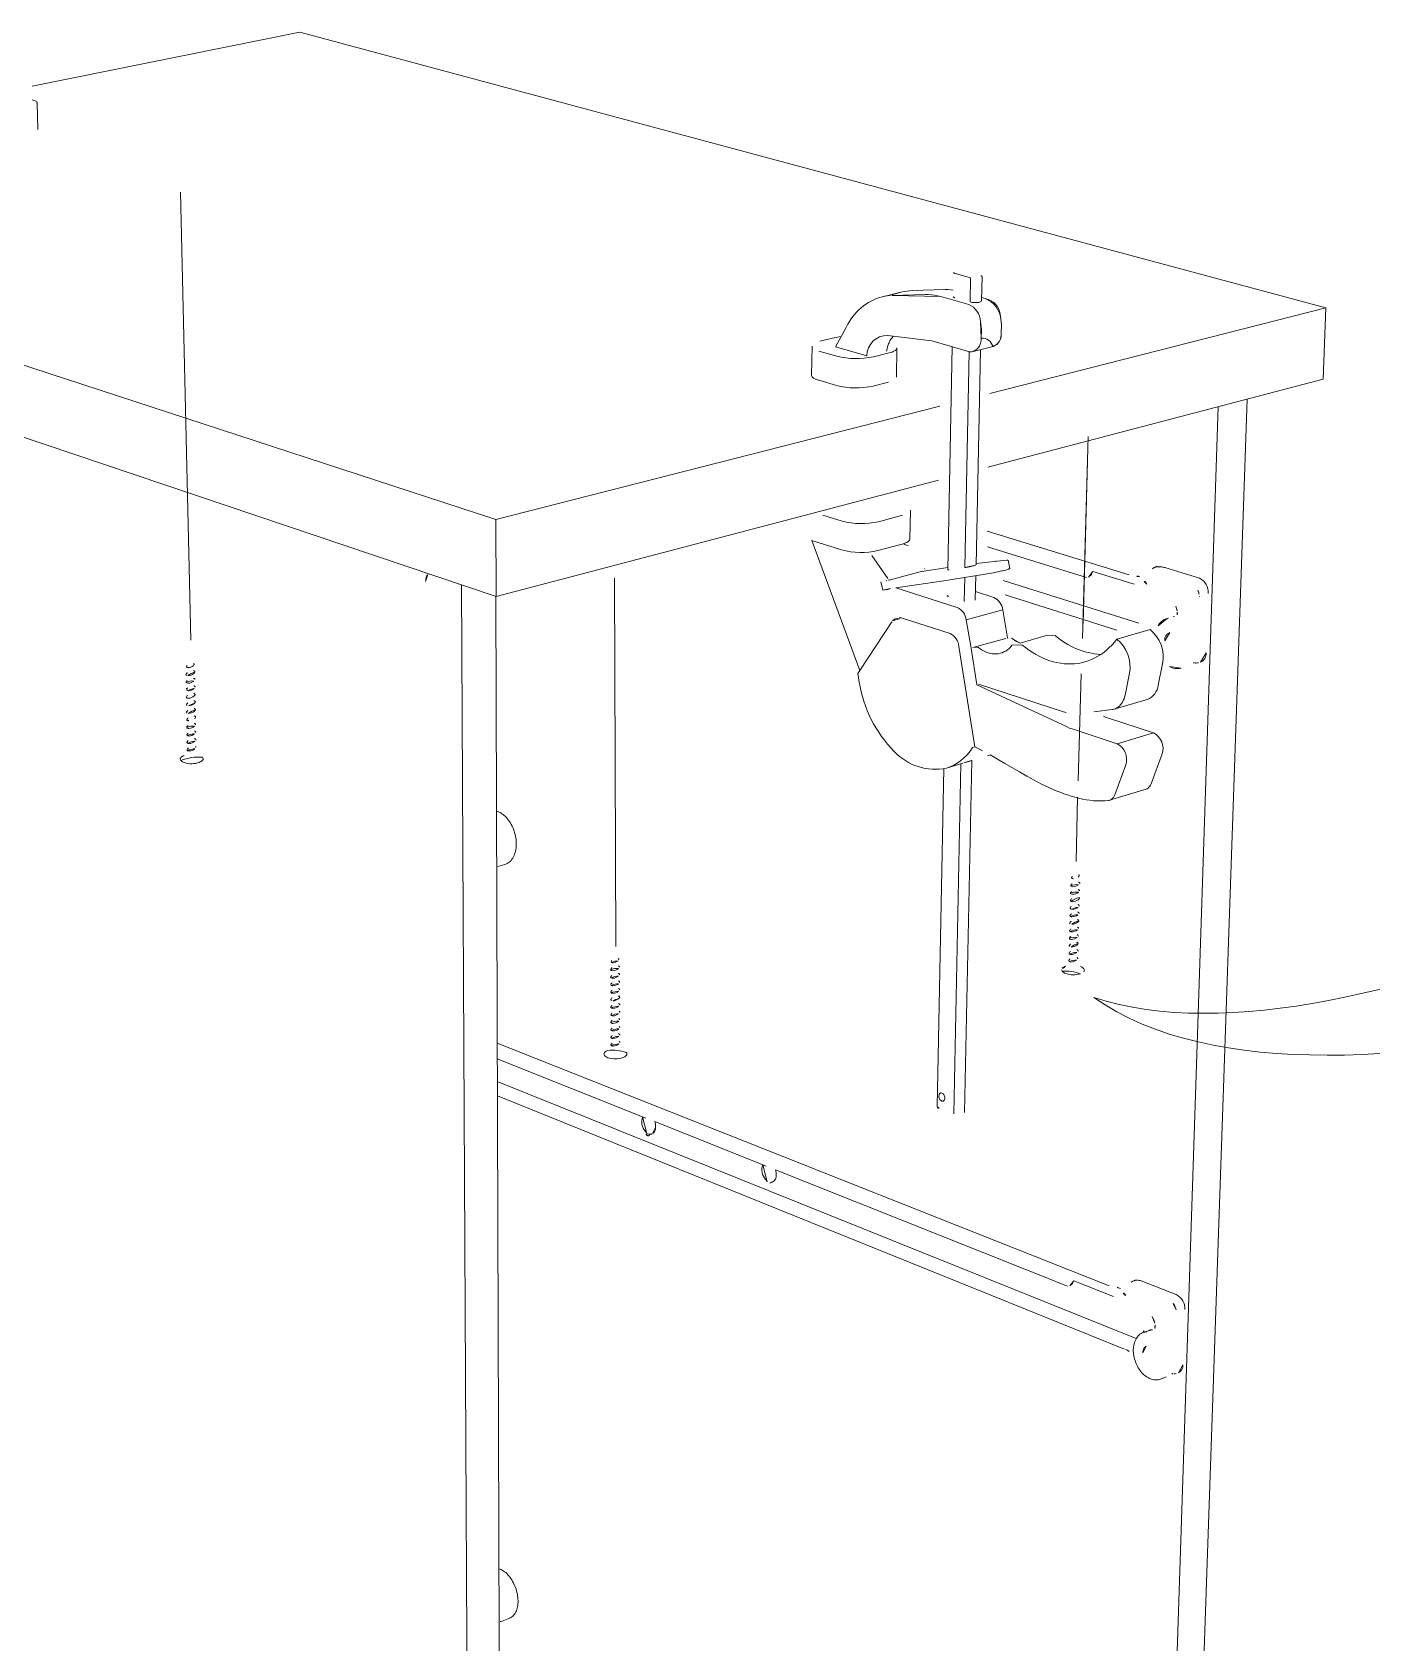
# Model space of a CAD drawing. Header units: metres. Extents: x -30.9 to 24.7, y -10.3 to 6.8.
# Drawn here: x -0.295 to 0.646, y -2.404 to -1.273 of the extents above; entities that cross this region are included whole.
import ezdxf

# ---------------------------------------------------------------- set-up
doc = ezdxf.new("R2010")
doc.units = ezdxf.units.M
doc.header["$MEASUREMENT"] = 0
doc.layers.add('PDF_Working_Num_Penna__255_Num_Penna__255', color=255, linetype='Continuous', lineweight=18)
doc.layers.add('PDF_Working_Num_Penna__7_Num_Penna__7', color=7, linetype='Continuous', lineweight=18)

msp = doc.modelspace()

# ---------------------------------------------------------------- linework, layer by layer
at = {"layer": 'PDF_Working_Num_Penna__255_Num_Penna__255', "color": 255, "linetype": 'Continuous', "lineweight": 18, "flags": 128}
msp.add_lwpolyline([(0.4464, -1.5739), (0.4432, -1.6877)], dxfattribs=at)
at = {"layer": 'PDF_Working_Num_Penna__7_Num_Penna__7', "color": 7, "linetype": 'Continuous', "lineweight": 18, "flags": 128}
for points in [[(-0.2948, -1.3104), (-0.1068, -1.2726), (0.6138, -1.4661)], [(-0.2912, -1.3223), (-0.2907, -1.3408)], [(-0.6696, -1.3858), (0.0309, -1.6147), (0.3427, -1.5352)], [(-0.1905, -1.3849), (-0.1833, -1.6996)], [(-0.6671, -1.4335), (0.031, -1.6688), (0.3417, -1.5871)], [(0.364, -1.462), (0.3643, -1.445), (0.3536, -1.442), (0.3532, -1.4419), (0.3528, -1.4417), (0.3525, -1.4415), (0.3523, -1.4414), (0.3523, -1.4412)], [(0.3232, -1.454), (0.3214, -1.4541), (0.3197, -1.4543), (0.318, -1.4546), (0.3163, -1.4549), (0.318, -1.4546), (0.3197, -1.4543), (0.3214, -1.4541), (0.3232, -1.454), (0.3463, -1.4533)], [(0.3463, -1.4533), (0.3232, -1.454)], [(0.3778, -1.5262), (0.6138, -1.4661)], [(0.6138, -1.4661), (0.6119, -1.5161)], [(0.2529, -1.4931), (0.2526, -1.5136)], [(0.3122, -1.5148), (0.3125, -1.4943)], [(0.3513, -1.4934), (0.3482, -1.6502)], [(0.3633, -1.4969), (0.3602, -1.6485)], [(0.3681, -1.6467), (0.3712, -1.4955)], [(0.3764, -1.578), (0.6119, -1.5161)], [(0.5381, -1.5355), (0.4926, -2.9146)], [(0.5585, -1.5302), (0.5112, -2.9058)], [(0.4468, -1.5564), (0.4428, -1.6983)], [(0.0309, -1.6147), (0.031, -1.6688)], [(0.322, -1.6081), (0.3216, -1.6283), (0.3216, -1.6288), (0.3214, -1.6292), (0.3211, -1.6296), (0.3206, -1.63), (0.3201, -1.6304), (0.3194, -1.6308), (0.3186, -1.6311), (0.3177, -1.6315)], [(0.3758, -1.623), (0.4756, -1.6537)], [(0.3762, -1.6339), (0.4456, -1.6554)], [(0.3062, -1.6561), (0.2948, -1.64)], [(0.3305, -1.651), (0.3071, -1.6574)], [(0.33, -1.6512), (0.3482, -1.6485)], [(0.3681, -1.6457), (0.3895, -1.6432), (0.3899, -1.6432), (0.3903, -1.6432), (0.3905, -1.6432)], [(0.0068, -1.6606), (0.0143, -3.1422)], [(0.1142, -1.656), (0.1152, -1.9145)], [(0.3601, -1.6554), (0.3597, -1.6724)], [(0.3675, -1.6715), (0.3679, -1.6541)], [(0.3872, -1.6576), (0.4823, -1.6875)], [(0.479, -1.6602), (0.4502, -1.6513)], [(0.0308, -1.6687), (0.0356, -3.132)], [(0.3885, -1.6677), (0.467, -1.6925)], [(0.3902, -1.6979), (0.3868, -1.6782), (0.3612, -1.6853)], [(0.309, -1.6866), (0.2865, -1.7208)], [(0.432, -1.7604), (0.3687, -1.7308), (0.3647, -1.705)], [(0.389, -1.6982), (0.3658, -1.7047)], [(0.3698, -1.7303), (0.4295, -1.7498)], [(0.442, -1.7231), (0.4397, -1.7982)], [(0.4576, -1.7529), (0.4593, -1.7537), (0.461, -1.7543), (0.4927, -1.7646)], [(0.3574, -1.7863), (0.3524, -2.0322)], [(0.36, -2.0312), (0.3652, -1.7839)], [(0.3762, -1.7807), (0.3771, -1.7805), (0.378, -1.7801), (0.3831, -1.7831), (0.3882, -1.7861), (0.3985, -1.792), (0.4037, -1.7949), (0.4088, -1.7978), (0.4114, -1.7991), (0.414, -1.8005), (0.4166, -1.8017), (0.4192, -1.803), (0.4218, -1.8042), (0.4244, -1.8053), (0.4271, -1.8063), (0.4297, -1.8073), (0.4323, -1.8082), (0.4349, -1.8091), (0.4375, -1.8098), (0.4401, -1.8105), (0.4428, -1.8111), (0.4454, -1.8115), (0.448, -1.8119), (0.4506, -1.8122), (0.4532, -1.8123), (0.4559, -1.8123), (0.4585, -1.8122), (0.4611, -1.812)], [(0.3455, -1.7897), (0.3408, -2.0271)], [(0.0313, -1.8195), (0.032, -1.8198), (0.0328, -1.82), (0.0336, -1.8204), (0.0344, -1.8208), (0.0352, -1.8214), (0.036, -1.8219), (0.0368, -1.8226), (0.0376, -1.8233), (0.0383, -1.824), (0.0391, -1.8249), (0.0398, -1.8258), (0.0405, -1.8268), (0.0411, -1.8278), (0.0417, -1.8289), (0.0423, -1.83), (0.0428, -1.8311), (0.0433, -1.8322), (0.0437, -1.8335), (0.0441, -1.8346), (0.0444, -1.8359), (0.0447, -1.8371), (0.0449, -1.8383), (0.0451, -1.8395), (0.0452, -1.8408), (0.0452, -1.842), (0.0452, -1.8431), (0.0452, -1.8443), (0.0451, -1.8455), (0.0449, -1.8466), (0.0447, -1.8477), (0.0444, -1.8487), (0.0441, -1.8497), (0.0437, -1.8508), (0.0433, -1.8516), (0.0428, -1.8525), (0.0422, -1.8533), (0.0416, -1.8541), (0.041, -1.8548), (0.0402, -1.8554), (0.0395, -1.8559), (0.0388, -1.8564), (0.038, -1.8567), (0.0372, -1.857), (0.0323, -1.8584)], [(0.4394, -1.8098), (0.4384, -1.8548)], [(0.0318, -1.9825), (0.4615, -2.153)], [(0.0319, -1.9935), (0.1362, -2.0351)], [(0.0319, -2.0094), (0.4806, -2.1898)], [(0.032, -2.0195), (0.4723, -2.1974)], [(0.1431, -2.0416), (0.1431, -2.0408), (0.1431, -2.04), (0.1429, -2.0392), (0.1428, -2.0384), (0.1425, -2.0376), (0.2206, -2.0688)], [(0.4645, -2.1603), (0.4368, -2.1493)], [(0.5016, -2.2169), (0.4975, -2.2184), (0.4968, -2.2186), (0.4961, -2.2188), (0.4953, -2.2189), (0.4945, -2.219), (0.4938, -2.2189), (0.493, -2.2188), (0.4922, -2.2187), (0.4914, -2.2185), (0.4906, -2.2182), (0.4899, -2.2179), (0.4891, -2.2175), (0.4883, -2.217), (0.4875, -2.2165), (0.4867, -2.2159), (0.486, -2.2153), (0.4853, -2.2146), (0.4845, -2.2139), (0.4838, -2.213), (0.4832, -2.2122), (0.4826, -2.2113), (0.482, -2.2104), (0.4814, -2.2094), (0.4809, -2.2084), (0.4805, -2.2074), (0.4801, -2.2063), (0.4797, -2.2053), (0.4794, -2.2042), (0.4791, -2.2031), (0.4789, -2.202), (0.4787, -2.2009), (0.4786, -2.1999), (0.4785, -2.1988), (0.4785, -2.1977), (0.4786, -2.1967), (0.4787, -2.1957), (0.4788, -2.1947), (0.479, -2.1937), (0.4793, -2.1928), (0.4796, -2.1919), (0.48, -2.191), (0.4804, -2.1902), (0.4809, -2.1894), (0.4814, -2.1887), (0.482, -2.188), (0.4826, -2.1874), (0.4832, -2.1869), (0.484, -2.1864), (0.4847, -2.186), (0.4855, -2.1857), (0.4896, -2.1842)], [(0.0331, -2.3516), (0.0339, -2.3519), (0.0346, -2.3522), (0.0354, -2.3526), (0.0362, -2.3532), (0.037, -2.3537), (0.0378, -2.3543), (0.0385, -2.355), (0.0393, -2.3558), (0.04, -2.3566), (0.0407, -2.3575), (0.0414, -2.3584), (0.042, -2.3594), (0.0426, -2.3604), (0.0432, -2.3615), (0.0438, -2.3626), (0.0443, -2.3637), (0.0447, -2.3648), (0.0451, -2.3659), (0.0454, -2.3671), (0.0457, -2.3682), (0.046, -2.3694), (0.0462, -2.3705), (0.0463, -2.3717), (0.0464, -2.3728), (0.0465, -2.3739), (0.0465, -2.375), (0.0464, -2.3761), (0.0463, -2.3772), (0.0461, -2.3782), (0.0459, -2.3792), (0.0456, -2.3802), (0.0453, -2.3811), (0.0449, -2.3819), (0.0445, -2.3828), (0.044, -2.3835), (0.0434, -2.3842), (0.0428, -2.3848), (0.0422, -2.3854), (0.0415, -2.3859), (0.0407, -2.3863), (0.04, -2.3866), (0.0353, -2.3883)]]:
    msp.add_lwpolyline(points, dxfattribs=at)
for points in [[(-0.2947, -1.32), (-0.2939, -1.3203), (-0.2932, -1.3205), (-0.2926, -1.3208), (-0.2921, -1.3211), (-0.2918, -1.3214), (-0.2915, -1.3217), (-0.2913, -1.322), (-0.2912, -1.3223), (-0.2913, -1.322), (-0.2915, -1.3217), (-0.2918, -1.3214), (-0.2921, -1.3211), (-0.2926, -1.3208), (-0.2932, -1.3205), (-0.2939, -1.3203)], [(0.3723, -1.4442), (0.3722, -1.4441), (0.3721, -1.4439), (0.3718, -1.4437), (0.3714, -1.4436)], [(0.3163, -1.4549), (0.3023, -1.4583), (0.3039, -1.458), (0.3057, -1.4577), (0.3074, -1.4575)], [(0.3433, -1.4582), (0.3411, -1.4576), (0.3389, -1.4572), (0.3367, -1.4569), (0.3344, -1.4568), (0.3323, -1.4568), (0.3091, -1.4574)], [(0.3433, -1.4582), (0.3629, -1.4637)], [(0.3521, -1.4536), (0.3501, -1.4534), (0.3482, -1.4533), (0.3463, -1.4533), (0.3482, -1.4533), (0.3501, -1.4534)], [(0.3533, -1.459), (0.3528, -1.4589), (0.3524, -1.4587), (0.3521, -1.4585), (0.352, -1.4583)], [(0.2734, -1.4862), (0.2771, -1.4794)], [(0.2695, -1.487), (0.2585, -1.4896)], [(0.2695, -1.4936), (0.2734, -1.4862)], [(0.2695, -1.4869), (0.2707, -1.4867), (0.272, -1.4864), (0.2734, -1.4862), (0.272, -1.4864), (0.2707, -1.4867)], [(0.3069, -1.4908), (0.3064, -1.4921), (0.306, -1.4935), (0.3056, -1.495), (0.3053, -1.4965), (0.3056, -1.495), (0.306, -1.4935), (0.3064, -1.4921)], [(0.3061, -1.4855), (0.31, -1.486)], [(0.31, -1.486), (0.3091, -1.4871), (0.3083, -1.4882), (0.3076, -1.4894), (0.3069, -1.4908), (0.3075, -1.4909), (0.3069, -1.4908), (0.3076, -1.4894), (0.3083, -1.4882), (0.3091, -1.4871)], [(0.31, -1.486), (0.3371, -1.4894)], [(0.2578, -1.4965), (0.2703, -1.5001)], [(0.296, -1.5005), (0.307, -1.4978), (0.3081, -1.4975), (0.3091, -1.4972), (0.31, -1.4968), (0.3108, -1.4964), (0.3114, -1.496), (0.3119, -1.4956), (0.3122, -1.4952), (0.3125, -1.4948), (0.3125, -1.4944), (0.3125, -1.4948), (0.3122, -1.4952), (0.3119, -1.4956), (0.3114, -1.496), (0.3108, -1.4964), (0.31, -1.4968), (0.3091, -1.4972), (0.3081, -1.4975), (0.307, -1.4978)], [(0.3318, -1.6492), (0.3321, -1.6496)], [(0.3482, -1.6502), (0.3484, -1.6502), (0.3487, -1.6502), (0.3491, -1.6501)], [(0.3602, -1.6485), (0.3608, -1.6484), (0.3614, -1.6483), (0.3622, -1.6482), (0.3629, -1.648), (0.3637, -1.6479), (0.3645, -1.6477), (0.3652, -1.6475), (0.3659, -1.6474), (0.3665, -1.6472), (0.367, -1.6471), (0.3675, -1.6469), (0.3678, -1.6468)], [(0.3821, -1.6439), (0.3817, -1.6438)], [(0.4937, -1.6484), (0.4928, -1.6488), (0.492, -1.6493)], [(0.4967, -1.6482), (0.4962, -1.6481), (0.4956, -1.648)], [(-0.0184, -1.6583), (-0.0183, -1.6573), (-0.0182, -1.6563), (-0.018, -1.6554), (-0.0177, -1.6546), (-0.0172, -1.6539), (-0.0168, -1.6533)], [(0.3026, -1.6643), (0.3013, -1.6585)], [(0.3053, -1.6579), (0.3051, -1.6577), (0.305, -1.6575)], [(0.307, -1.6574), (0.3069, -1.6572), (0.3068, -1.657)], [(0.4502, -1.6513), (0.4499, -1.6514), (0.4496, -1.6517), (0.4494, -1.652), (0.4493, -1.6524), (0.4492, -1.6528), (0.4491, -1.6533), (0.4471, -1.6552)], [(0.4811, -1.6547), (0.4813, -1.6546), (0.4815, -1.6546), (0.4818, -1.6546), (0.482, -1.6548)], [(0.4822, -1.6547), (0.4818, -1.6546), (0.4815, -1.6546)], [(0.483, -1.6549), (0.4822, -1.6547), (0.4821, -1.6547), (0.4819, -1.6546), (0.4817, -1.6546)], [(0.4879, -1.6601), (0.4877, -1.6596), (0.4875, -1.6592), (0.4872, -1.6588), (0.4869, -1.6585), (0.4865, -1.6583), (0.4861, -1.6582)], [(0.308, -1.6633), (0.3062, -1.6638), (0.3026, -1.6643)], [(0.3478, -1.6681), (0.3479, -1.6683), (0.3481, -1.6685), (0.3483, -1.6687), (0.3487, -1.6689)], [(0.5238, -1.6643), (0.5242, -1.6652), (0.5245, -1.6662), (0.5248, -1.6672)], [(0.5249, -1.6688), (0.5249, -1.6685)], [(0.3143, -1.6846), (0.3136, -1.6844), (0.3128, -1.6843), (0.3121, -1.6844), (0.3114, -1.6846), (0.3107, -1.6849), (0.31, -1.6854), (0.3095, -1.6859)], [(0.3161, -1.6841), (0.3154, -1.6839), (0.3148, -1.6838), (0.3141, -1.6839)], [(0.4959, -1.6894), (0.4964, -1.6886), (0.497, -1.6878), (0.4976, -1.6871), (0.4982, -1.6864), (0.4989, -1.6859), (0.4997, -1.6853), (0.5005, -1.6849), (0.5013, -1.6845), (0.5022, -1.6842)], [(0.5022, -1.6842), (0.5032, -1.684)], [(0.5064, -1.683), (0.5074, -1.6828)], [(0.5083, -1.6757), (0.5086, -1.6765), (0.5089, -1.6773), (0.5092, -1.6782), (0.5093, -1.679)], [(0.5094, -1.6799), (0.5095, -1.6808), (0.5094, -1.6818)], [(0.5094, -1.6803), (0.5094, -1.6801)], [(0.3902, -1.6979), (0.3903, -1.6981)], [(0.3929, -1.698), (0.3941, -1.6989), (0.3953, -1.6997), (0.3965, -1.7004), (0.3977, -1.701), (0.399, -1.7015)], [(0.5205, -1.7155), (0.521, -1.7155), (0.5212, -1.7155)], [(0.5226, -1.7156), (0.5223, -1.7155), (0.5221, -1.7155), (0.5219, -1.7155), (0.5216, -1.7155)], [(0.5242, -1.7154), (0.5237, -1.7155), (0.5232, -1.7156)], [(0.4295, -1.7498), (0.4314, -1.7503)], [(0.4636, -1.7482), (0.4507, -1.7498)], [(0.3673, -1.7744), (0.37, -1.7758), (0.3727, -1.7772)], [(0.363, -1.7846), (0.3626, -1.7847), (0.3622, -1.7848), (0.3615, -1.785), (0.3608, -1.7852), (0.3602, -1.7854), (0.3595, -1.7857)], [(0.3652, -1.7839), (0.3649, -1.784), (0.3646, -1.7841), (0.3642, -1.7842), (0.3637, -1.7844), (0.3633, -1.7844)], [(0.342, -2.0195), (0.3421, -2.0189), (0.3422, -2.0184), (0.3425, -2.018), (0.3428, -2.0177), (0.3432, -2.0174), (0.3436, -2.0174), (0.3441, -2.0175), (0.3446, -2.0178), (0.345, -2.0181), (0.3454, -2.0186), (0.3457, -2.0192), (0.3459, -2.0198), (0.3461, -2.0204), (0.3461, -2.0211), (0.3461, -2.0217), (0.3459, -2.0222), (0.3457, -2.0226), (0.3453, -2.0229), (0.3449, -2.0231), (0.3445, -2.0232), (0.344, -2.0231), (0.3435, -2.0228), (0.3431, -2.0224), (0.3427, -2.022), (0.3424, -2.0214), (0.3422, -2.0208), (0.342, -2.0201)], [(0.3421, -2.0282), (0.3416, -2.0281), (0.3413, -2.0278), (0.341, -2.0276), (0.3409, -2.0274)], [(0.1404, -2.0462), (0.1401, -2.0463), (0.1399, -2.0464), (0.1396, -2.0464), (0.1394, -2.0465), (0.139, -2.0467), (0.1389, -2.0468), (0.1388, -2.0469), (0.1387, -2.0471), (0.1385, -2.0472), (0.1384, -2.0474), (0.138, -2.0475), (0.1377, -2.0475), (0.1375, -2.0475), (0.1373, -2.0474), (0.1371, -2.0473), (0.1369, -2.0472), (0.1367, -2.047), (0.1366, -2.0468), (0.1365, -2.0466), (0.1366, -2.0463)], [(0.1431, -2.0416), (0.143, -2.0424), (0.1429, -2.0432), (0.1426, -2.044), (0.1423, -2.0446), (0.1419, -2.0451), (0.1414, -2.0456), (0.141, -2.0459)], [(0.4368, -2.1494), (0.4366, -2.1495), (0.4363, -2.1498), (0.4361, -2.1501), (0.4359, -2.1505), (0.4358, -2.1508), (0.4358, -2.1513), (0.4339, -2.1529)], [(0.4694, -2.1548), (0.468, -2.1543), (0.4678, -2.1542), (0.4676, -2.1541), (0.4674, -2.1541), (0.4672, -2.154)], [(0.4731, -2.1597), (0.473, -2.1592), (0.4727, -2.1588), (0.4724, -2.1584), (0.4721, -2.1582), (0.4718, -2.158), (0.4714, -2.158)], [(0.4786, -2.1494), (0.4778, -2.1498), (0.477, -2.1503)], [(0.5066, -2.1652), (0.5071, -2.1661), (0.5076, -2.167), (0.508, -2.1679), (0.5083, -2.1688), (0.5085, -2.1698)], [(0.4917, -2.1745), (0.4923, -2.1754), (0.4928, -2.1763), (0.4932, -2.1772), (0.4935, -2.1782), (0.4937, -2.1792)], [(0.4938, -2.1803), (0.4938, -2.1811), (0.4938, -2.182), (0.4936, -2.1829)], [(0.4861, -2.185), (0.4859, -2.1849), (0.4858, -2.1848), (0.4857, -2.1846), (0.4856, -2.185), (0.4854, -2.1854)], [(0.4855, -2.1857), (0.4863, -2.1855), (0.4871, -2.1853), (0.4879, -2.1852)], [(0.4858, -2.1856), (0.4859, -2.1853)], [(0.486, -2.185), (0.4862, -2.1851)], [(0.4896, -2.1842), (0.4904, -2.1839), (0.4912, -2.1838), (0.492, -2.1837)], [(0.4744, -2.198), (0.4737, -2.1978), (0.473, -2.1976)], [(0.4744, -2.198), (0.4749, -2.1985), (0.4755, -2.1989)], [(0.4853, -2.2), (0.4853, -2.1991), (0.4855, -2.1982), (0.4857, -2.1974), (0.4861, -2.1967), (0.4865, -2.1961), (0.487, -2.1956), (0.4876, -2.1952)], [(0.5066, -2.2146), (0.5064, -2.2146), (0.5062, -2.2146), (0.506, -2.2146), (0.5058, -2.2145), (0.5056, -2.2145)], [(0.5087, -2.2144), (0.508, -2.2146), (0.5073, -2.2147)], [(0.0353, -2.3883), (0.0345, -2.3886), (0.0339, -2.3887)]]:
    msp.add_lwpolyline(points, close=True, dxfattribs=at)
for points in [[(0.3723, -1.4442), (0.3719, -1.4613), (0.3719, -1.4615, -0.175331), (0.3679, -1.4624), (0.3672, -1.4624), (0.3665, -1.4624), (0.3658, -1.4623), (0.3652, -1.4623), (0.3646, -1.4621), (0.364, -1.462)], [(0.2695, -1.4936), (0.2913, -1.4999, -0.414086), (0.3061, -1.4855, 0.414086), (0.2913, -1.4999)], [(0.3066, -1.5183), (0.2957, -1.5211, -0.114639), (0.27, -1.5207), (0.2576, -1.517)], [(0.2604, -1.6116), (0.274, -1.6159, 0.118282), (0.2995, -1.6163), (0.3165, -1.6118)], [(0.3473, -1.7893, -0.264307), (0.3107, -1.7776, -0.159982), (0.2861, -1.7289), (0.2851, -1.7229), (0.2865, -1.7209), (0.2528, -1.6295), (0.2737, -1.6361, 0.120068), (0.2992, -1.6366), (0.3161, -1.632), (0.317, -1.6318), (0.3177, -1.6315), (0.3177, -1.6323), (0.3204, -1.6331)], [(0.3906, -1.6432), (0.3918, -1.6492), (0.3916, -1.6494), (0.3912, -1.6495), (0.3908, -1.6497), (0.3902, -1.6499), (0.3896, -1.6501), (0.3888, -1.6503), (0.3879, -1.6505), (0.387, -1.6507), (0.3861, -1.6509), (0.3851, -1.6511), (0.3841, -1.6513), (0.3831, -1.6516), (0.3821, -1.6518), (0.3812, -1.6519), (0.3804, -1.6521), (0.3455, -1.6578), (0.3134, -1.6624), (0.3118, -1.6628), (0.3549, -1.6766, -0.263901), (0.3612, -1.6853), (0.3647, -1.705)], [(0.5311, -1.6666, 0.315396), (0.525, -1.656), (0.5006, -1.6485), (0.5, -1.6484), (0.4993, -1.6482), (0.4986, -1.6481), (0.4979, -1.648), (0.4971, -1.6479), (0.4964, -1.6479), (0.4957, -1.6478), (0.495, -1.6478), (0.4948, -1.6479), (0.4946, -1.648), (0.4944, -1.6481), (0.4942, -1.6482), (0.4939, -1.6483), (0.4937, -1.6484)], [(0.3676, -1.6654), (0.3805, -1.6695, -0.268261), (0.3868, -1.6782)], [(0.3587, -1.7859), (0.3473, -1.7893, 0.170209), (0.3648, -1.7761), (0.3656, -1.7749), (0.3673, -1.7744), (0.3561, -1.7039, 0.263269), (0.3498, -1.6949), (0.3161, -1.6841)], [(0.399, -1.7015), (0.4166, -1.6965), (0.4236, -1.6961, 0.168326), (0.4557, -1.7095), (0.4536, -1.7108), (0.4514, -1.712), (0.4492, -1.7131), (0.4469, -1.714), (0.4445, -1.7147), (0.4422, -1.7153), (0.4398, -1.7158), (0.4373, -1.716), (0.4349, -1.7162), (0.4324, -1.7162), (0.4299, -1.716), (0.4274, -1.7157), (0.4249, -1.7152), (0.4223, -1.7146), (0.4198, -1.7139), (0.4173, -1.713), (0.4148, -1.7119), (0.4124, -1.7107), (0.4099, -1.7094), (0.4074, -1.7079), (0.405, -1.7063), (0.4027, -1.7046), (0.4003, -1.7027), (0.3933, -1.7031), (0.3923, -1.7043), (0.3913, -1.7053), (0.3901, -1.7063), (0.389, -1.7071), (0.3877, -1.7077), (0.3865, -1.7083), (0.3851, -1.7087), (0.3838, -1.709), (0.3824, -1.7092), (0.381, -1.7092), (0.3795, -1.7091), (0.3781, -1.7088), (0.3767, -1.7084), (0.3752, -1.7079), (0.3738, -1.7072), (0.3724, -1.7064), (0.371, -1.7055), (0.3696, -1.7045), (0.3658, -1.7047)], [(0.465, -1.7479), (0.4883, -1.7411, 0.278129), (0.496, -1.7312), (0.4991, -1.716, 0.275933), (0.4903, -1.6921), (0.467, -1.6988)], [(0.4636, -1.7482), (0.4644, -1.7481), (0.465, -1.7479), (0.466, -1.7476), (0.467, -1.7471), (0.4679, -1.7465), (0.4688, -1.7458), (0.4695, -1.7449), (0.4703, -1.744), (0.4709, -1.743), (0.4715, -1.7418), (0.472, -1.7406), (0.4724, -1.7394), (0.4727, -1.738), (0.4758, -1.7227, 0.275045), (0.467, -1.6988), (0.4652, -1.7009), (0.4635, -1.7029), (0.4616, -1.7047), (0.4597, -1.7065), (0.4577, -1.7081), (0.4557, -1.7095)], [(0.432, -1.7604), (0.4337, -1.7612), (0.4355, -1.7618), (0.4671, -1.7722, -0.370629), (0.4732, -1.7871), (0.4655, -1.8081), (0.4651, -1.809), (0.4646, -1.8099), (0.464, -1.8105), (0.4634, -1.8111), (0.4627, -1.8115), (0.462, -1.8118), (0.4615, -1.812), (0.4611, -1.812)], [(0.4619, -1.8118), (0.4875, -1.8041), (0.4882, -1.8038), (0.4889, -1.8034), (0.4895, -1.8028), (0.4901, -1.8021), (0.4906, -1.8013), (0.491, -1.8004), (0.4988, -1.7794, 0.365705), (0.4927, -1.7646), (0.4671, -1.7722)], [(0.2233, -2.0808), (0.2234, -2.0807), (0.2236, -2.0805), (0.2239, -2.0804), (0.2242, -2.0803), (0.2244, -2.0802), (0.2247, -2.0801), (0.225, -2.0801, 0.31408), (0.2278, -2.0751), (0.2278, -2.0742), (0.2277, -2.0733), (0.2275, -2.0724), (0.2272, -2.0714), (0.4324, -2.1532)], [(0.5147, -2.1695, 0.290336), (0.5087, -2.159), (0.4853, -2.1498), (0.4847, -2.1496), (0.4841, -2.1494), (0.4834, -2.1492), (0.4827, -2.1491), (0.4819, -2.149), (0.4813, -2.1489), (0.4806, -2.1489), (0.4799, -2.1489), (0.4797, -2.149), (0.4795, -2.1491), (0.4793, -2.1492), (0.4791, -2.1493), (0.4789, -2.1493), (0.4786, -2.1494)]]:
    msp.add_lwpolyline(points, format="xyb", dxfattribs=at)
for points in [[(0.3023, -1.4583, 0.217961), (0.2771, -1.4794, -0.217961)], [(0.372, -1.4588), (0.3769, -1.4602, -0.291808), (0.3852, -1.4723, 0.291808)], [(0.3711, -1.4757, 0.290645), (0.3629, -1.4637, -0.290645), (0.3711, -1.4757), (0.3718, -1.4815), (0.3717, -1.4873)], [(0.38, -1.4933, 0.340363), (0.3858, -1.4838), (0.3859, -1.478), (0.3852, -1.4722), (0.3859, -1.478), (0.3858, -1.4837, -0.329042), (0.38, -1.4933), (0.366, -1.4968), (0.3652, -1.497), (0.3644, -1.497), (0.3636, -1.4969), (0.3628, -1.4967), (0.3371, -1.4894), (0.3628, -1.4967), (0.3636, -1.4969), (0.3644, -1.497), (0.3652, -1.497), (0.366, -1.4968, 0.327639), (0.3717, -1.4873, -0.338358)], [(0.2703, -1.5001, 0.111663), (0.296, -1.5005, -0.111663)], [(0.5006, -1.7, -0.314577), (0.5042, -1.694)], [(0.5039, -1.718, 0.196963), (0.512, -1.7191)], [(0.5297, -1.7084, -0.31571), (0.5258, -1.715)], [(-0.1859, -1.7225, 0.122148), (-0.1866, -1.7234, 0.122333)], [(-0.1866, -1.729, 0.299677), (-0.1862, -1.7295, 0.103187), (-0.1851, -1.7297, 0.160014), (-0.1811, -1.7282, 0.116335)], [(-0.1805, -1.7219, -0.111648), (-0.1812, -1.7229, -0.161367), (-0.1853, -1.7244, -0.107374)], [(-0.1858, -1.7331, 0.127756), (-0.1865, -1.734, 0.43066)], [(-0.185, -1.735, 0.160862), (-0.181, -1.7335, 0.116912)], [(-0.1809, -1.744, -0.159671), (-0.185, -1.7456, -0.098359)], [(-0.1801, -1.7484, -0.11121), (-0.1808, -1.7493, -0.160266), (-0.1849, -1.7509, -0.099177)], [(-0.1862, -1.7554, 0.296201), (-0.1859, -1.756, 0.111473), (-0.1847, -1.7562, 0.162469)], [(-0.1862, -1.7607, 0.29006), (-0.1858, -1.7613, 0.097512), (-0.1847, -1.7615, 0.161158), (-0.1807, -1.7599, 0.119809)], [(-0.1857, -1.7666, 0.109452), (-0.1846, -1.7668, 0.159593), (-0.1806, -1.7652, 0.105024)], [(-0.1856, -1.7719, 0.101379), (-0.1845, -1.7721, 0.161158), (-0.1805, -1.7705, 0.117471)], [(-0.1797, -1.7746, 0.285786), (-0.18, -1.7741, 0.05705)], [(-0.1903, -1.784, 0.112878), (-0.1879, -1.7855, 0.162065), (-0.1774, -1.7853, 0.116994), (-0.175, -1.7838, 0.408992), (-0.1751, -1.7817, 0.120632)], [(-0.1856, -1.7771, 0.107374), (-0.1844, -1.7773, 0.161239), (-0.1804, -1.7758, 0.116618)], [(0.4344, -1.877, 0.293692), (0.4348, -1.8776, 0.102355), (0.4359, -1.8779, 0.161785), (0.44, -1.8765, 0.112949)], [(0.4346, -1.8718, 0.286476), (0.4349, -1.8723, 0.108993), (0.436, -1.8726, 0.162008), (0.4401, -1.8712, 0.104876)], [(0.4355, -1.8667, 0.098976), (0.4363, -1.867, 0.158578)], [(0.4346, -1.8829, 0.106332), (0.4357, -1.8832, 0.162732), (0.4398, -1.8818, 0.116679), (0.4406, -1.8809, 0.427377), (0.4404, -1.8802, 0.057805)], [(0.4356, -1.8885, 0.16292), (0.4397, -1.8871, 0.116735)], [(0.4344, -1.8935, 0.104523), (0.4354, -1.8937, 0.161768), (0.4396, -1.8924, 0.112892)], [(0.4402, -1.8965, -0.10727), (0.4402, -1.8967, -0.115486), (0.4394, -1.8976, -0.161644), (0.4353, -1.899, -0.104523)], [(0.4336, -1.9088, 0.282008), (0.434, -1.9094, 0.098792), (0.435, -1.9096, 0.160372), (0.4392, -1.9082, 0.112892)], [(0.4341, -1.9041, 0.106743), (0.4351, -1.9043, 0.163859), (0.4393, -1.9029, 0.122215)], [(0.4337, -1.9199, 0.10601), (0.4348, -1.9202, 0.163671), (0.4389, -1.9188, 0.116735)], [(0.4397, -1.9126, -0.1084), (0.439, -1.9135, -0.160105), (0.4349, -1.9149, -0.10758)], [(0.4395, -1.923, 0.285605), (0.4392, -1.9224, 0.066635)], [(0.1115, -1.9308, 0.304881), (0.1119, -1.9314, 0.111744), (0.1129, -1.9316, 0.161161), (0.117, -1.9301, 0.107373)], [(0.1122, -1.9258, 0.100749), (0.1131, -1.926, 0.159893), (0.1167, -1.9247, 0.104251)], [(0.4285, -1.932, 0.112387), (0.4309, -1.9335, 0.079803), (0.4361, -1.9345, 0.080983), (0.4414, -1.9338, 0.116594)], [(0.431, -1.9284, 0.114875), (0.4286, -1.9299, 0.196653)], [(0.4336, -1.9252, 0.111589), (0.4346, -1.9255, 0.161818), (0.4387, -1.9241, 0.121739)], [(0.1119, -1.9367, 0.098153), (0.113, -1.9369, 0.159658), (0.1171, -1.9354, 0.113691)], [(0.1119, -1.942, 0.097854), (0.1131, -1.9422, 0.163327), (0.1171, -1.9407, 0.120173)], [(0.1119, -1.9473, 0.097924), (0.1131, -1.9475, 0.160713), (0.1171, -1.946, 0.122271)], [(0.112, -1.9578, 0.099117), (0.1131, -1.9581, 0.162427), (0.1171, -1.9566, 0.110892)], [(0.1171, -1.9513, -0.160026), (0.113, -1.9528, -0.099013)], [(0.1124, -1.9614, 0.117147), (0.1117, -1.9623, 0.10727)], [(0.1117, -1.9679, 0.282417), (0.112, -1.9684, 0.099467), (0.1131, -1.9687, 0.159165), (0.1172, -1.9671, 0.111354)], [(0.112, -1.9631, 0.107277), (0.113, -1.9634, 0.163329), (0.1171, -1.9618, 0.123003)], [(0.1179, -1.9607, 0.296868), (0.1176, -1.9601, 0.067016)], [(0.112, -1.9737, 0.107174), (0.1131, -1.9739, 0.159125), (0.1172, -1.9724, 0.105891)], [(0.1121, -1.979, 0.106185), (0.1132, -1.9792, 0.163327), (0.1172, -1.9777, 0.113691)], [(0.1179, -1.9713, 0.282881), (0.1176, -1.9707, 0.048413)], [(0.1096, -1.9876, 0.112895), (0.1072, -1.9891, 0.41064), (0.1072, -1.9912, 0.113182), (0.1096, -1.9927, 0.162022), (0.1201, -1.9926, 0.116879), (0.1225, -1.9911, 0.418066), (0.1225, -1.989, 0.115071)], [(0.1121, -1.9843, 0.110733), (0.1132, -1.9845, 0.161613), (0.1172, -1.983, 0.11912)], [(0.118, -1.9819, 0.296663), (0.1176, -1.9813, 0.062543)], [(0.1339, -2.0342, 0.271134), (0.1359, -2.0444), (0.1361, -2.0447), (0.1364, -2.0449), (0.1366, -2.0452), (0.1367, -2.0454), (0.1368, -2.0458), (0.1369, -2.046)], [(0.2183, -2.0679, 0.274263), (0.2203, -2.0782), (0.2206, -2.0785), (0.2208, -2.0788), (0.221, -2.079), (0.2212, -2.0793), (0.2213, -2.0796), (0.2213, -2.0798)], [(0.5134, -2.2083, -0.29648), (0.5102, -2.2139)]]:
    msp.add_lwpolyline(points, format="xyb", close=True, dxfattribs=at)
at = {"layer": 'PDF_Working_Num_Penna__7_Num_Penna__7', "color": 7, "linetype": 'Continuous', "lineweight": 18}
for centre, radius, start, end in [((-0.1841, -1.7189), 0.00244, 136.7415, 155.3989), ((-0.1854, -1.7128), 0.00599, 273.1573, 309.2098), ((-0.1841, -1.7298), 0.00273, 130.4161, 155.0206), ((-0.1851, -1.7299), 0.000197, 77.769, 102.231), ((-0.1811, -1.7217), 0.000641, 2.2974, 65.0827), ((-0.1842, -1.7403), 0.00245, 129.1542, 156.395), ((-0.1825, -1.7421), 0.00494, 127.9666, 130.3808), ((-0.1853, -1.7335), 0.00677, 272.9645, 310.0473), ((-0.1839, -1.7457), 0.00264, 130.118, 155.4312), ((-0.1806, -1.7535), 0.000624, 1.4008, 64.8219), ((-0.1839, -1.7561), 0.00245, 129.5727, 156.5678), ((-0.1811, -1.76), 0.00198, 65.7892, 83.404), ((-0.1812, -1.7658), 0.00257, 66.6831, 80.348), ((-0.1836, -1.7773), 0.00248, 129.4643, 156.1991), ((-0.1803, -1.7693), 0.000596, 359.3573, 67.1656), ((-0.1858, -1.7864), 0.00631, 109.8087, 135.6908), ((0.4373, -1.8671), 0.00229, 133.7427, 153.5624), ((0.4368, -1.878), 0.00261, 128.0788, 153.676), ((0.4403, -1.87), 0.000649, 359.7821, 61.6173), ((0.4365, -1.8885), 0.00259, 127.5873, 153.3331), ((0.4362, -1.8991), 0.00251, 127.4352, 153.9441), ((0.4387, -1.8984), 0.00275, 65.3647, 78.1202), ((0.4391, -1.8924), 0.00195, 62.716, 80.7689), ((0.4359, -1.9096), 0.00247, 126.6705, 153.794), ((0.4361, -1.9043), 0.00247, 127.3356, 154.4192), ((0.4387, -1.9082), 0.00195, 62.716, 80.7689), ((0.4387, -1.9033), 0.00227, 63.0191, 78.7136), ((0.4356, -1.9202), 0.00245, 126.6907, 154.1505), ((0.4358, -1.9149), 0.00249, 127.1929, 153.8079), ((0.4351, -1.9139), 0.00125, 121.1649, 131.3428), ((0.1139, -1.9316), 0.00251, 129.076, 155.6422), ((0.1142, -1.9262), 0.00253, 135.8756, 153.856), ((0.1164, -1.936), 0.00255, 65.8734, 79.4185), ((0.4355, -1.9255), 0.00253, 127.6613, 153.8021), ((0.4394, -1.9345), 0.00617, 43.5336, 69.961), ((0.1141, -1.937), 0.00272, 130.1193, 154.5989), ((0.113, -1.9371), 0.000197, 77.769, 102.231), ((0.1163, -1.9472), 0.00316, 67.6271, 78.9744), ((0.1139, -1.9475), 0.00253, 128.8843, 155.3657), ((0.114, -1.9581), 0.00252, 129.1473, 155.3131), ((0.1166, -1.9514), 0.00202, 64.2417, 81.7172), ((0.1139, -1.9686), 0.00245, 128.4612, 155.7889), ((0.1169, -1.972), 0.00697, 128.3183, 130.029), ((0.1141, -1.9793), 0.0026, 129.6568, 155.4221), ((0.1141, -1.9846), 0.00261, 129.1903, 154.6953)]:
    msp.add_arc(centre, radius, start, end, dxfattribs=at)
msp.add_ellipse((0.2915, -1.5116), major_axis=(0.0389, 0.002), ratio=0.19564, start_param=3.135167, end_param=3.640769, dxfattribs=at)
for points in [[(-0.1863, -1.7179), (-0.1862, -1.7179), (-0.1864, -1.7181), (-0.1863, -1.7181)], [(-0.1863, -1.7181), (-0.1861, -1.7181), (-0.1862, -1.7186), (-0.186, -1.7186)], [(-0.186, -1.7186), (-0.1857, -1.7186), (-0.1854, -1.7188), (-0.1851, -1.7188)], [(-0.1851, -1.7188), (-0.1851, -1.7188), (-0.1851, -1.7188), (-0.185, -1.7188)], [(-0.1816, -1.7175), (-0.1813, -1.7175), (-0.1813, -1.7167), (-0.181, -1.7167)], [(-0.1813, -1.716), (-0.1812, -1.716), (-0.1815, -1.7159), (-0.1815, -1.7159)], [(-0.1809, -1.7164), (-0.1807, -1.7164), (-0.1815, -1.716), (-0.1813, -1.716)], [(-0.181, -1.7167), (-0.1809, -1.7167), (-0.181, -1.7164), (-0.1809, -1.7164)], [(-0.1867, -1.7237), (-0.1864, -1.7237), (-0.1866, -1.7242), (-0.1863, -1.7242)], [(-0.1866, -1.7287), (-0.1865, -1.7287), (-0.1867, -1.729), (-0.1866, -1.729)], [(-0.1858, -1.7223), (-0.1857, -1.7223), (-0.186, -1.7225), (-0.1859, -1.7225)], [(-0.1808, -1.7211), (-0.1806, -1.7211), (-0.1816, -1.721), (-0.1814, -1.721)], [(-0.1807, -1.7264), (-0.1805, -1.7264), (-0.1815, -1.7263), (-0.1813, -1.7263)], [(-0.1804, -1.727), (-0.1801, -1.727), (-0.181, -1.7264), (-0.1807, -1.7264)], [(-0.1805, -1.7219), (-0.1804, -1.7219), (-0.1805, -1.7217), (-0.1804, -1.7217)], [(-0.1804, -1.7272), (-0.1803, -1.7272), (-0.1805, -1.727), (-0.1804, -1.727)], [(-0.1864, -1.7393), (-0.1863, -1.7393), (-0.1865, -1.7395), (-0.1865, -1.7395)], [(-0.1865, -1.7395), (-0.1862, -1.7395), (-0.1863, -1.7401), (-0.1861, -1.7401)], [(-0.1862, -1.7348), (-0.1858, -1.7348), (-0.1855, -1.735), (-0.1851, -1.735)], [(-0.1861, -1.7401), (-0.1857, -1.7401), (-0.1854, -1.7403), (-0.185, -1.7403)], [(-0.1856, -1.7329), (-0.1855, -1.7329), (-0.1859, -1.7331), (-0.1858, -1.7331)], [(-0.1851, -1.735), (-0.1851, -1.735), (-0.1851, -1.735), (-0.185, -1.735)], [(-0.185, -1.7403), (-0.185, -1.7403), (-0.185, -1.7403), (-0.185, -1.7403)], [(-0.1806, -1.7317), (-0.1804, -1.7317), (-0.1814, -1.7316), (-0.1812, -1.7316)], [(-0.1806, -1.737), (-0.1804, -1.737), (-0.1814, -1.7368), (-0.1812, -1.7368)], [(-0.181, -1.7387), (-0.1806, -1.7387), (-0.1806, -1.7378), (-0.1803, -1.7378)], [(-0.1803, -1.7323), (-0.18, -1.7323), (-0.1809, -1.7317), (-0.1806, -1.7317)], [(-0.1802, -1.7376), (-0.18, -1.7376), (-0.1808, -1.737), (-0.1806, -1.737)], [(-0.1803, -1.7325), (-0.1803, -1.7325), (-0.1804, -1.7323), (-0.1803, -1.7323)], [(-0.1803, -1.7378), (-0.1802, -1.7378), (-0.1803, -1.7376), (-0.1802, -1.7376)], [(-0.1856, -1.749), (-0.1852, -1.749), (-0.1866, -1.7499), (-0.1863, -1.7499)], [(-0.1863, -1.7446), (-0.1862, -1.7446), (-0.1865, -1.7448), (-0.1864, -1.7448)], [(-0.1864, -1.7448), (-0.1861, -1.7448), (-0.1863, -1.7454), (-0.186, -1.7454)], [(-0.1863, -1.7499), (-0.1862, -1.7499), (-0.1864, -1.7501), (-0.1863, -1.7501)], [(-0.1863, -1.7501), (-0.1861, -1.7501), (-0.1862, -1.7507), (-0.1859, -1.7507)], [(-0.1855, -1.7435), (-0.1854, -1.7435), (-0.1857, -1.7437), (-0.1856, -1.7437)], [(-0.1854, -1.7488), (-0.1853, -1.7488), (-0.1856, -1.749), (-0.1856, -1.749)], [(-0.1805, -1.7423), (-0.1803, -1.7423), (-0.1813, -1.7421), (-0.1811, -1.7421)], [(-0.1804, -1.7476), (-0.1802, -1.7476), (-0.1812, -1.7474), (-0.181, -1.7474)], [(-0.1803, -1.7529), (-0.1801, -1.7529), (-0.1811, -1.7527), (-0.1809, -1.7527)], [(-0.1809, -1.744), (-0.1805, -1.744), (-0.1806, -1.7431), (-0.1802, -1.7431)], [(-0.1801, -1.7429), (-0.1799, -1.7429), (-0.1807, -1.7423), (-0.1805, -1.7423)], [(-0.1801, -1.7481), (-0.1798, -1.7481), (-0.1807, -1.7476), (-0.1804, -1.7476)], [(-0.1802, -1.7431), (-0.1801, -1.7431), (-0.1802, -1.7429), (-0.1801, -1.7429)], [(-0.1801, -1.7484), (-0.18, -1.7484), (-0.1802, -1.7481), (-0.1801, -1.7481)], [(-0.1854, -1.7595), (-0.185, -1.7595), (-0.1865, -1.7605), (-0.1861, -1.7605)], [(-0.1862, -1.7552), (-0.1861, -1.7552), (-0.1863, -1.7554), (-0.1862, -1.7554)], [(-0.1861, -1.7605), (-0.186, -1.7605), (-0.1862, -1.7607), (-0.1862, -1.7607)], [(-0.1853, -1.7541), (-0.1852, -1.7541), (-0.1856, -1.7542), (-0.1855, -1.7542)], [(-0.1852, -1.7594), (-0.1852, -1.7594), (-0.1855, -1.7595), (-0.1854, -1.7595)], [(-0.1848, -1.7562), (-0.1848, -1.7562), (-0.1848, -1.7562), (-0.1847, -1.7562)], [(-0.1847, -1.7615), (-0.1847, -1.7615), (-0.1847, -1.7615), (-0.1847, -1.7615)], [(-0.1807, -1.7546), (-0.1803, -1.7546), (-0.1804, -1.7537), (-0.18, -1.7537)], [(-0.1799, -1.7587), (-0.1797, -1.7587), (-0.1805, -1.7582), (-0.1803, -1.7582)], [(-0.1798, -1.764), (-0.1796, -1.764), (-0.1804, -1.7635), (-0.1802, -1.7635)], [(-0.18, -1.7537), (-0.1799, -1.7537), (-0.1801, -1.7534), (-0.18, -1.7534)], [(-0.18, -1.759), (-0.1799, -1.759), (-0.18, -1.7587), (-0.1799, -1.7587)], [(-0.1799, -1.7643), (-0.1798, -1.7643), (-0.1799, -1.764), (-0.1798, -1.764)], [(1.0748, -1.7566), (0.9963, -1.804), (0.6364, -2.0114), (0.4507, -1.9504)], [(-0.1853, -1.7648), (-0.1849, -1.7648), (-0.1864, -1.7657), (-0.186, -1.7657)], [(-0.1853, -1.7701), (-0.1849, -1.7701), (-0.1863, -1.7711), (-0.1859, -1.7711)], [(-0.186, -1.7658), (-0.1859, -1.7658), (-0.1862, -1.766), (-0.1861, -1.766)], [(-0.1861, -1.766), (-0.1858, -1.766), (-0.186, -1.7666), (-0.1857, -1.7666)], [(-0.186, -1.7711), (-0.1859, -1.7711), (-0.1861, -1.7713), (-0.186, -1.7713)], [(-0.186, -1.7713), (-0.1858, -1.7713), (-0.1859, -1.7719), (-0.1856, -1.7719)], [(-0.1852, -1.7647), (-0.1851, -1.7647), (-0.1854, -1.7648), (-0.1853, -1.7648)], [(-0.1851, -1.77), (-0.185, -1.77), (-0.1853, -1.7701), (-0.1853, -1.7701)], [(-0.185, -1.7753), (-0.1849, -1.7753), (-0.1853, -1.7754), (-0.1852, -1.7754)], [(-0.1847, -1.7668), (-0.1846, -1.7668), (-0.1846, -1.7668), (-0.1846, -1.7668)], [(-0.1846, -1.7721), (-0.1846, -1.7721), (-0.1845, -1.7721), (-0.1845, -1.7721)], [(-0.1801, -1.7688), (-0.1799, -1.7688), (-0.1809, -1.7686), (-0.1807, -1.7686)], [(-0.1798, -1.7696), (-0.1797, -1.7696), (-0.1798, -1.7693), (-0.1798, -1.7693)], [(-0.1797, -1.7749), (-0.1796, -1.7749), (-0.1798, -1.7746), (-0.1797, -1.7746)], [(-0.1904, -1.782), (-0.19, -1.782), (-0.1912, -1.783), (-0.1908, -1.783)], [(-0.1908, -1.783), (-0.1904, -1.783), (-0.1907, -1.7841), (-0.1903, -1.7841)], [(-0.1859, -1.7763), (-0.1858, -1.7763), (-0.186, -1.7766), (-0.1859, -1.7766)], [(-0.1859, -1.7766), (-0.1857, -1.7766), (-0.1858, -1.7771), (-0.1856, -1.7771)], [(-0.1845, -1.7773), (-0.1845, -1.7773), (-0.1845, -1.7773), (-0.1844, -1.7773)], [(0.4352, -1.866), (0.4353, -1.866), (0.4351, -1.8663), (0.4352, -1.8663)], [(0.4399, -1.8658), (0.4403, -1.8658), (0.4402, -1.865), (0.4406, -1.865)], [(0.4403, -1.8643), (0.4404, -1.8643), (0.44, -1.8642), (0.4401, -1.8642)], [(0.4406, -1.8648), (0.4408, -1.8648), (0.4401, -1.8643), (0.4403, -1.8643)], [(0.4406, -1.865), (0.4406, -1.865), (0.4405, -1.8648), (0.4406, -1.8648)], [(0.4507, -1.9504), (0.6165, -2.0673), (1.0445, -1.8973), (1.1203, -1.8657)], [(0.4354, -1.8706), (0.4358, -1.8706), (0.4342, -1.8715), (0.4346, -1.8715)], [(0.4345, -1.8768), (0.4346, -1.8768), (0.4344, -1.877), (0.4344, -1.877)], [(0.4346, -1.8715), (0.4347, -1.8715), (0.4345, -1.8718), (0.4346, -1.8718)], [(0.4352, -1.8663), (0.4354, -1.8663), (0.4352, -1.8667), (0.4355, -1.8667)], [(0.4355, -1.8705), (0.4356, -1.8705), (0.4353, -1.8706), (0.4354, -1.8706)], [(0.4363, -1.867), (0.4364, -1.867), (0.4364, -1.867), (0.4364, -1.867)], [(0.4404, -1.8748), (0.4406, -1.8748), (0.4396, -1.8746), (0.4399, -1.8746)], [(0.4406, -1.8695), (0.4408, -1.8695), (0.4398, -1.8693), (0.44, -1.8693)], [(0.4408, -1.8753), (0.441, -1.8753), (0.4402, -1.8748), (0.4404, -1.8748)], [(0.4407, -1.8756), (0.4408, -1.8756), (0.4407, -1.8753), (0.4408, -1.8753)], [(0.4408, -1.8703), (0.4409, -1.8703), (0.4408, -1.87), (0.4409, -1.87)], [(0.4351, -1.8812), (0.4355, -1.8812), (0.434, -1.8821), (0.4344, -1.8821)], [(0.4342, -1.8874), (0.4343, -1.8874), (0.4341, -1.8876), (0.4342, -1.8876)], [(0.4344, -1.8821), (0.4344, -1.8821), (0.4342, -1.8823), (0.4343, -1.8823)], [(0.4342, -1.8876), (0.4344, -1.8876), (0.4343, -1.8882), (0.4345, -1.8882)], [(0.4343, -1.8823), (0.4346, -1.8823), (0.4344, -1.8829), (0.4346, -1.8829)], [(0.4345, -1.8882), (0.4349, -1.8882), (0.4352, -1.8885), (0.4355, -1.8885)], [(0.4351, -1.8864), (0.4352, -1.8864), (0.4349, -1.8865), (0.435, -1.8865)], [(0.4353, -1.8811), (0.4354, -1.8811), (0.435, -1.8812), (0.4351, -1.8812)], [(0.4355, -1.8885), (0.4356, -1.8885), (0.4356, -1.8885), (0.4356, -1.8885)], [(0.4358, -1.8779), (0.4359, -1.8779), (0.4359, -1.8779), (0.4359, -1.8779)], [(0.4402, -1.8853), (0.4404, -1.8853), (0.4394, -1.8851), (0.4396, -1.8851)], [(0.4405, -1.8859), (0.4407, -1.8859), (0.4399, -1.8853), (0.4402, -1.8853)], [(0.4404, -1.8862), (0.4405, -1.8862), (0.4404, -1.8859), (0.4405, -1.8859)], [(0.4348, -1.8918), (0.4352, -1.8918), (0.4337, -1.8927), (0.4341, -1.8927)], [(0.434, -1.898), (0.4341, -1.898), (0.4338, -1.8982), (0.4339, -1.8982)], [(0.4341, -1.8927), (0.4342, -1.8927), (0.4339, -1.8929), (0.434, -1.8929)], [(0.4339, -1.8982), (0.4341, -1.8982), (0.434, -1.8988), (0.4342, -1.8988)], [(0.434, -1.8929), (0.4343, -1.8929), (0.4341, -1.8935), (0.4344, -1.8935)], [(0.4349, -1.8969), (0.4349, -1.8969), (0.4346, -1.8971), (0.4347, -1.8971)], [(0.435, -1.8916), (0.4351, -1.8916), (0.4348, -1.8918), (0.4348, -1.8918)], [(0.4402, -1.8965), (0.4405, -1.8965), (0.4396, -1.8959), (0.4399, -1.8959)], [(0.4404, -1.8912), (0.4406, -1.8912), (0.4398, -1.8906), (0.44, -1.8906)], [(0.4403, -1.8915), (0.4404, -1.8915), (0.4403, -1.8912), (0.4404, -1.8912)], [(0.4337, -1.9085), (0.4338, -1.9085), (0.4335, -1.9088), (0.4336, -1.9088)], [(0.4338, -1.9033), (0.4339, -1.9033), (0.4337, -1.9035), (0.4338, -1.9035)], [(0.4338, -1.9035), (0.434, -1.9035), (0.4339, -1.9041), (0.4341, -1.9041)], [(0.4346, -1.9075), (0.4346, -1.9075), (0.4344, -1.9077), (0.4344, -1.9077)], [(0.4347, -1.9022), (0.4348, -1.9022), (0.4345, -1.9024), (0.4346, -1.9024)], [(0.4399, -1.9071), (0.4402, -1.9071), (0.4394, -1.9065), (0.4396, -1.9065)], [(0.4401, -1.9018), (0.4403, -1.9018), (0.4395, -1.9012), (0.4398, -1.9012)], [(0.4399, -1.9073), (0.44, -1.9073), (0.4399, -1.9071), (0.4399, -1.9071)], [(0.44, -1.902), (0.4401, -1.902), (0.44, -1.9018), (0.4401, -1.9018)], [(0.4334, -1.9191), (0.4335, -1.9191), (0.4333, -1.9194), (0.4334, -1.9194)], [(0.4336, -1.9138), (0.4336, -1.9138), (0.4334, -1.9141), (0.4335, -1.9141)], [(0.4334, -1.9194), (0.4336, -1.9194), (0.4335, -1.9199), (0.4337, -1.9199)], [(0.4335, -1.9141), (0.4337, -1.9141), (0.4336, -1.9147), (0.4338, -1.9147)], [(0.4343, -1.9181), (0.4344, -1.9181), (0.4341, -1.9182), (0.4341, -1.9182)], [(0.4347, -1.9202), (0.4348, -1.9202), (0.4348, -1.9202), (0.4348, -1.9202)], [(0.4393, -1.9171), (0.4395, -1.9171), (0.4386, -1.9169), (0.4388, -1.9169)], [(0.4395, -1.9118), (0.4397, -1.9118), (0.4387, -1.9116), (0.4389, -1.9116)], [(0.4397, -1.9177), (0.4399, -1.9177), (0.4391, -1.9171), (0.4393, -1.9171)], [(0.4398, -1.9124), (0.4401, -1.9124), (0.4392, -1.9118), (0.4395, -1.9118)], [(0.4396, -1.9179), (0.4397, -1.9179), (0.4396, -1.9177), (0.4397, -1.9177)], [(0.4397, -1.9126), (0.4399, -1.9126), (0.4397, -1.9124), (0.4398, -1.9124)], [(0.1116, -1.9306), (0.1117, -1.9306), (0.1114, -1.9308), (0.1115, -1.9308)], [(0.112, -1.9251), (0.1121, -1.9251), (0.1119, -1.9253), (0.1119, -1.9253)], [(0.1119, -1.9253), (0.1121, -1.9253), (0.112, -1.9258), (0.1122, -1.9258)], [(0.1125, -1.9295), (0.1125, -1.9295), (0.1122, -1.9297), (0.1123, -1.9297)], [(0.1131, -1.926), (0.1132, -1.926), (0.1132, -1.926), (0.1132, -1.926)], [(0.1174, -1.9284), (0.1176, -1.9284), (0.1166, -1.9282), (0.1169, -1.9282)], [(0.117, -1.9232), (0.1171, -1.9232), (0.1168, -1.9231), (0.1168, -1.9231)], [(0.1173, -1.9237), (0.1175, -1.9237), (0.1168, -1.9232), (0.117, -1.9232)], [(0.1178, -1.9289), (0.118, -1.9289), (0.1172, -1.9284), (0.1174, -1.9284)], [(0.1178, -1.9342), (0.118, -1.9342), (0.1172, -1.9337), (0.1175, -1.9337)], [(0.1173, -1.9239), (0.1174, -1.9239), (0.1173, -1.9237), (0.1173, -1.9237)], [(0.1177, -1.9292), (0.1178, -1.9292), (0.1177, -1.9289), (0.1178, -1.9289)], [(0.4281, -1.9309), (0.4285, -1.9309), (0.4281, -1.932), (0.4285, -1.932)], [(0.4333, -1.9244), (0.4334, -1.9244), (0.4331, -1.9247), (0.4332, -1.9247)], [(0.4332, -1.9247), (0.4335, -1.9247), (0.4333, -1.9252), (0.4336, -1.9252)], [(0.4342, -1.9234), (0.4343, -1.9234), (0.4339, -1.9235), (0.434, -1.9235)], [(0.4395, -1.9232), (0.4396, -1.9232), (0.4395, -1.923), (0.4395, -1.923)], [(0.4443, -1.9313), (0.4447, -1.9313), (0.4435, -1.9302), (0.4439, -1.9302)], [(0.4438, -1.9323), (0.4442, -1.9323), (0.4439, -1.9313), (0.4443, -1.9313)], [(0.1123, -1.9403), (0.1127, -1.9403), (0.1112, -1.9412), (0.1116, -1.9412)], [(0.1116, -1.9359), (0.1117, -1.9359), (0.1115, -1.9361), (0.1115, -1.9361)], [(0.1115, -1.9361), (0.1118, -1.9361), (0.1117, -1.9367), (0.1119, -1.9367)], [(0.1116, -1.9412), (0.1117, -1.9412), (0.1115, -1.9414), (0.1116, -1.9414)], [(0.1116, -1.9414), (0.1118, -1.9414), (0.1117, -1.942), (0.1119, -1.942)], [(0.1125, -1.9401), (0.1126, -1.9401), (0.1123, -1.9402), (0.1123, -1.9402)], [(0.113, -1.9422), (0.113, -1.9422), (0.113, -1.9422), (0.1131, -1.9422)], [(0.1175, -1.939), (0.1177, -1.939), (0.1167, -1.9388), (0.1169, -1.9388)], [(0.1178, -1.9395), (0.1181, -1.9395), (0.1172, -1.939), (0.1175, -1.939)], [(0.1178, -1.9448), (0.1181, -1.9448), (0.1173, -1.9442), (0.1175, -1.9442)], [(0.1178, -1.9345), (0.1178, -1.9345), (0.1177, -1.9342), (0.1178, -1.9342)], [(0.1178, -1.9398), (0.1179, -1.9398), (0.1177, -1.9395), (0.1178, -1.9395)], [(0.1178, -1.945), (0.1179, -1.945), (0.1178, -1.9448), (0.1178, -1.9448)], [(0.1124, -1.9508), (0.1128, -1.9508), (0.1113, -1.9517), (0.1117, -1.9517)], [(0.1116, -1.9465), (0.1117, -1.9465), (0.1115, -1.9467), (0.1116, -1.9467)], [(0.1117, -1.9517), (0.1117, -1.9517), (0.1115, -1.952), (0.1116, -1.952)], [(0.1116, -1.9467), (0.1118, -1.9467), (0.1117, -1.9473), (0.1119, -1.9473)], [(0.1116, -1.952), (0.1118, -1.952), (0.1117, -1.9526), (0.112, -1.9526)], [(0.1125, -1.9454), (0.1126, -1.9454), (0.1123, -1.9455), (0.1123, -1.9455)], [(0.1125, -1.9507), (0.1126, -1.9507), (0.1123, -1.9508), (0.1124, -1.9508)], [(0.1126, -1.956), (0.1126, -1.956), (0.1123, -1.9561), (0.1124, -1.9561)], [(0.113, -1.9475), (0.113, -1.9475), (0.113, -1.9475), (0.1131, -1.9475)], [(0.1175, -1.9548), (0.1177, -1.9548), (0.1168, -1.9547), (0.117, -1.9547)], [(0.1171, -1.9513), (0.1175, -1.9513), (0.1174, -1.9504), (0.1178, -1.9504)], [(0.1179, -1.9501), (0.1181, -1.9501), (0.1173, -1.9495), (0.1175, -1.9495)], [(0.1179, -1.9554), (0.1181, -1.9554), (0.1173, -1.9548), (0.1175, -1.9548)], [(0.1178, -1.9503), (0.1179, -1.9503), (0.1178, -1.9501), (0.1179, -1.9501)], [(0.1178, -1.9556), (0.1179, -1.9556), (0.1178, -1.9554), (0.1179, -1.9554)], [(0.1117, -1.957), (0.1118, -1.957), (0.1115, -1.9573), (0.1116, -1.9573)], [(0.1116, -1.9573), (0.1119, -1.9573), (0.1117, -1.9578), (0.112, -1.9578)], [(0.1116, -1.9626), (0.1119, -1.9626), (0.1118, -1.9631), (0.112, -1.9631)], [(0.1117, -1.9676), (0.1118, -1.9676), (0.1116, -1.9679), (0.1117, -1.9679)], [(0.1126, -1.9613), (0.1126, -1.9613), (0.1123, -1.9614), (0.1124, -1.9614)], [(0.113, -1.9581), (0.1131, -1.9581), (0.1131, -1.9581), (0.1131, -1.9581)], [(0.1176, -1.9654), (0.1178, -1.9654), (0.1168, -1.9653), (0.117, -1.9653)], [(0.1179, -1.966), (0.1182, -1.966), (0.1173, -1.9654), (0.1176, -1.9654)], [(0.1179, -1.9609), (0.1179, -1.9609), (0.1178, -1.9607), (0.1179, -1.9607)], [(0.1179, -1.9662), (0.118, -1.9662), (0.1178, -1.966), (0.1179, -1.966)], [(0.1124, -1.972), (0.1128, -1.972), (0.1113, -1.9729), (0.1117, -1.9729)], [(0.1117, -1.9729), (0.1118, -1.9729), (0.1116, -1.9732), (0.1117, -1.9732)], [(0.1117, -1.9782), (0.1118, -1.9782), (0.1116, -1.9785), (0.1117, -1.9785)], [(0.1117, -1.9732), (0.1119, -1.9732), (0.1118, -1.9737), (0.112, -1.9737)], [(0.1117, -1.9785), (0.1119, -1.9785), (0.1118, -1.979), (0.1121, -1.979)], [(0.1126, -1.9719), (0.1127, -1.9719), (0.1124, -1.972), (0.1124, -1.972)], [(0.1126, -1.9772), (0.1127, -1.9772), (0.1124, -1.9773), (0.1125, -1.9773)], [(0.1176, -1.976), (0.1178, -1.976), (0.1168, -1.9758), (0.117, -1.9758)], [(0.118, -1.9766), (0.1182, -1.9766), (0.1174, -1.976), (0.1176, -1.976)], [(0.1179, -1.9715), (0.118, -1.9715), (0.1178, -1.9713), (0.1179, -1.9713)], [(0.1179, -1.9768), (0.118, -1.9768), (0.1179, -1.9766), (0.118, -1.9766)], [(0.1118, -1.9835), (0.1119, -1.9835), (0.1116, -1.9838), (0.1117, -1.9838)], [(0.1117, -1.9838), (0.112, -1.9838), (0.1118, -1.9843), (0.1121, -1.9843)], [(0.1126, -1.9825), (0.1127, -1.9825), (0.1124, -1.9826), (0.1125, -1.9826)], [(0.1131, -1.9792), (0.1131, -1.9792), (0.1132, -1.9792), (0.1132, -1.9792)], [(0.1131, -1.9845), (0.1131, -1.9845), (0.1132, -1.9845), (0.1132, -1.9845)], [(0.1179, -1.9821), (0.118, -1.9821), (0.1179, -1.9819), (0.118, -1.9819)]]:
    msp.add_open_spline(points, degree=3, dxfattribs=at)

doc.saveas('drawing.dxf')
